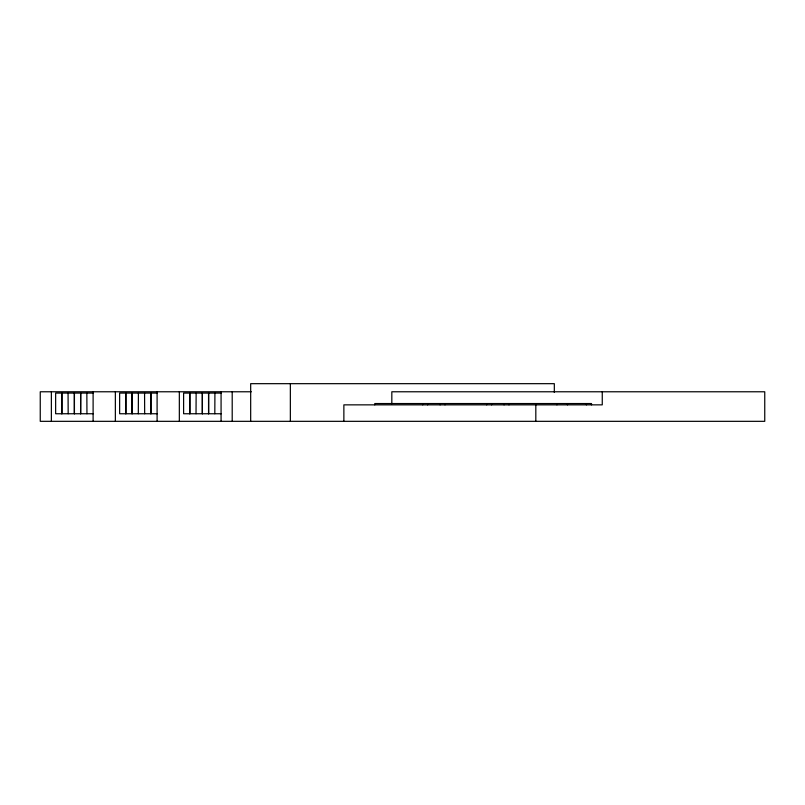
<?xml version="1.0" encoding="UTF-8"?>
<svg xmlns="http://www.w3.org/2000/svg" width="805" height="805" viewBox="0 0 805 805"><rect width="100%" height="100%" fill="white"/><g stroke="black" fill="none" stroke-linecap="round" stroke-linejoin="round"><path stroke-width="1.21" d="M251.311 391.773L40.25 391.773L40.25 421.327L764.75 421.327L764.75 391.773L391.824 391.773L391.824 403.667M93.209 393.082L55.646 393.082L55.646 413.75L93.209 413.75M157.186 393.082L119.633 393.082L119.633 413.75L157.186 413.75M221.174 393.082L183.61 393.082L183.61 413.75L221.174 413.75M602.261 391.773L602.261 404.855L343.866 404.855L343.866 421.327M591.504 404.855L591.504 403.547L374.768 403.547L374.768 404.855M586.422 403.547L586.422 404.855M567.455 403.547L567.455 404.855M556.929 403.547L556.929 404.855M554.323 392.458L554.323 383.673L250.677 383.673L250.677 421.327M535.818 404.855L535.818 421.327M508.961 403.547L508.961 404.855M504.071 403.547L504.071 404.855M491.603 403.547L491.603 404.855M486.713 403.547L486.713 404.855M444.984 403.547L444.984 404.855M440.094 403.547L440.094 404.855M427.626 403.547L427.626 404.855M422.736 403.547L422.736 404.855M290.353 383.673L290.353 421.327M232.202 391.773L232.202 421.327M221.073 391.773L221.073 421.327M214.915 393.082L214.814 413.75M208.656 393.082L208.656 413.75M208.545 393.082L208.545 413.75M202.397 393.082L202.397 413.75M202.286 393.082L202.286 413.75M196.138 393.082L196.028 413.75M189.879 393.082L189.879 413.75M189.769 393.082L189.769 413.75M179.334 391.773L179.334 421.327M157.096 391.773L157.096 421.327M150.927 393.082L150.927 413.75M150.827 393.082L150.827 413.75M144.568 393.082L144.669 413.75M138.41 393.082L138.309 413.75M132.151 393.082L132.151 413.75M132.05 393.082L132.05 413.75M125.892 393.082L125.892 413.75M125.791 393.082L125.791 413.75M115.357 391.773L115.357 421.327M93.108 391.773L93.108 421.327M86.849 393.082L86.95 413.75M74.432 393.082L74.432 413.75M74.322 393.082L74.322 413.75M68.063 393.082L68.173 413.75M61.905 393.082L61.905 413.75M61.804 393.082L61.804 413.75M51.369 391.773L51.369 421.327M80.691 413.75L80.691 393.082L80.581 413.75"/></g></svg>
